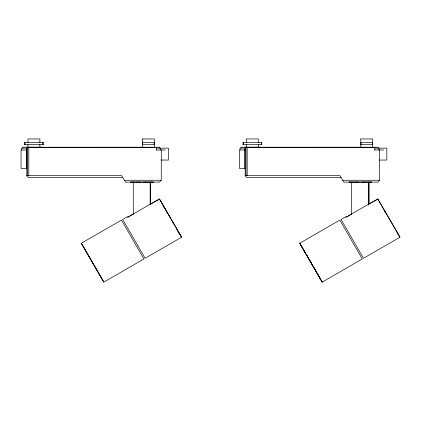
<?xml version="1.0" encoding="UTF-8"?>
<svg xmlns="http://www.w3.org/2000/svg" width="421" height="421" viewBox="0 0 421 421"><rect width="100%" height="100%" fill="white"/><g stroke="black" fill="none" stroke-linecap="round" stroke-linejoin="round"><path stroke-width="0.63" d="M154.328 147.208L154.333 144.456L142.409 144.456L142.414 147.208M372.696 147.208L372.701 144.456L360.771 144.456L360.776 147.208M39.884 142.603L39.9 138.935L27.975 138.935L27.975 142.603M258.247 142.603L258.268 138.935L246.338 138.935L246.338 142.603M130.642 182.104L153.355 182.104M349.004 182.104L371.722 182.104M161.264 149.992L161.264 180.267L159.433 182.104L125.484 182.104L121.632 175.683L26.544 175.683L28.381 177.515L122.732 177.515M379.631 149.992L379.631 180.267L377.795 182.104L343.846 182.104L339.994 175.683L244.911 175.683L246.748 177.515L341.094 177.515M81.542 243.133L121.48 220.099L143.919 258.962L104.003 282.038M127.742 217.173L159.322 198.944L159.685 199.112L150.913 203.906M133.431 214L127.789 217.257L127.442 216.657L122.669 219.409L145.108 258.278L181.472 237.307M299.905 243.133L339.842 220.099L362.281 258.962L322.365 282.038M346.109 217.173L377.684 198.944L378.053 199.112L369.275 203.906M351.793 214L346.157 217.257L345.809 216.657L341.036 219.409L363.476 258.278L399.839 237.307M159.37 199.022L181.588 237.081M377.732 199.022L399.95 237.081M130.668 182.14L135.015 182.14M349.03 182.14L353.382 182.14M136.588 182.14L140.13 182.14M354.95 182.14L358.492 182.14M148.981 182.14L153.328 182.14M367.349 182.14L371.696 182.14M143.871 182.14L147.408 182.14M362.234 182.14L365.775 182.14M24.318 142.603L43.558 142.603M242.685 142.603L261.92 142.603M24.318 144.44L43.558 144.44M242.685 144.44L261.92 144.44M42.647 147.192L22.587 147.192L22.587 148.108M261.009 147.192L240.949 147.192L240.949 148.108M28.391 147.371L155.175 147.371M246.753 147.371L373.538 147.371M25.392 148.108L21.666 148.108L21.666 149.944M156.922 148.124L168.474 148.124L168.474 160.054L161.059 160.054M243.754 148.108L240.028 148.108L240.028 149.944M375.285 148.124L386.841 148.124L386.841 160.054L379.426 160.054M156.317 149.992L165.406 149.96M245.496 149.992L239.412 149.992L239.412 168.342L244.911 168.342M374.237 149.96L383.773 149.96M26.544 168.342L21.05 168.342L21.05 149.992L26.544 149.992L26.544 147.239L159.727 147.208L159.727 148.124M124.384 180.267L161.264 180.267M342.747 180.267L379.631 180.267M396.14 231.466L397.15 232.297M177.778 231.466L178.788 232.297M397.44 233.576L398.361 234.392M178.92 233.308L179.846 234.129M179.072 233.576L179.999 234.392M179.941 234.497L180.204 234.75L179.999 234.555M378.042 199.233L399.945 237.17M300.12 243.685L300.805 244.864M301.383 245.869L302.636 248.037M304.041 250.469L305.072 252.253M306.793 255.242L308.84 258.778M309.893 260.61L312.224 264.646M313.282 266.477L315.324 270.014M317.05 273.003L318.076 274.787M319.481 277.218L320.734 279.386M321.318 280.391L321.997 281.57M299.836 243.191L322.191 282.059M299.794 243.359L322.112 282.023M300.141 244.096L321.697 281.339M159.675 199.233L181.577 237.17M160.422 200.67L160.975 201.627M162.338 203.985L164.153 207.132M164.911 208.442L167.074 212.195M168.989 215.515L170.263 217.715M172.215 221.099L174.473 225.014M176.225 228.04L177.267 229.85M178.693 232.324L179.488 233.697M180.477 235.402L181.251 236.744M81.432 243.27L103.829 282.059M81.427 243.359L103.745 282.023M81.774 244.096L103.287 281.354M378 199.054L378.179 199.37M159.633 199.054L159.817 199.37M384.794 210.889L385.026 212.131M166.427 210.889L166.658 212.131M379.337 201.443L379.605 202.59M163.637 206.058L163.743 207.153M258.247 144.44L258.268 147.192M39.884 144.44L39.9 147.192M378.974 148.124L378.974 149.96M378.09 148.124L378.09 147.208L244.911 147.239L244.911 149.992M374.816 147.239L374.816 149.992M372.648 142.619L372.648 144.456M372.506 142.619L372.506 144.456M369.012 182.198L369.012 203.764M368.812 182.198L368.812 204.417M368.512 182.198L368.512 205.069M360.965 142.619L360.965 144.456M360.823 142.619L360.823 144.456M351.646 182.198L351.646 214.221M261.457 142.603L261.457 144.44M261.294 142.603L261.294 144.44M247.174 147.239L247.174 175.683M246.338 144.44L246.338 147.192M245.985 147.239L245.985 175.683M245.19 147.239L245.19 175.683M244.717 149.992L244.717 168.342M243.312 142.603L243.312 144.44M243.149 142.603L243.149 144.44M160.612 148.124L160.612 149.96M156.454 147.239L156.454 149.992M154.286 142.619L154.286 144.456M154.144 142.619L154.144 144.456M150.644 182.198L150.644 204.417M150.444 182.198L150.444 204.417M150.15 182.198L150.15 204.417M142.598 142.619L142.598 144.456M142.461 142.619L142.461 144.456M133.283 182.198L133.283 214.221M43.089 142.603L43.089 144.44M42.926 142.603L42.926 144.44M28.812 147.239L28.812 175.683M27.975 144.44L27.975 147.192M27.623 147.239L27.623 175.683M26.828 147.239L26.828 175.683M26.349 149.992L26.349 168.342M24.95 142.603L24.95 144.44M24.786 142.603L24.786 144.44M142.414 138.951L142.409 142.619L154.333 142.619L154.328 138.951L142.414 138.951M360.776 138.951L360.771 142.619L372.701 142.619L372.696 138.951L360.776 138.951M398.303 234.497L398.019 234.229L398.566 234.75L398.303 234.497"/></g></svg>
